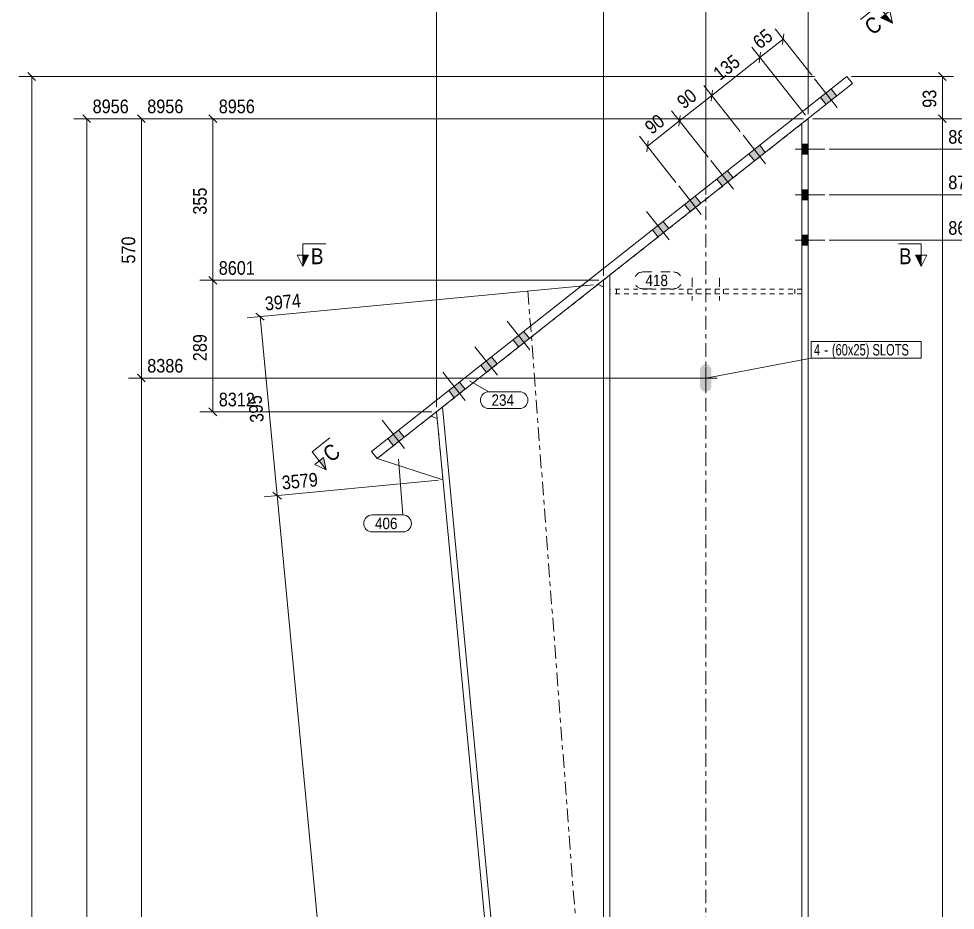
# Model space of a CAD drawing. Header units: millimetres. Extents: x 2 to 579, y 1 to 825.
# Drawn here: x 181.5 to 387.2, y 528.1 to 723.8 of the extents above; entities that cross this region are included whole.
import ezdxf

# ---------------------------------------------------------------- set-up
doc = ezdxf.new("R2010")
doc.units = ezdxf.units.MM
for name, pattern in [('XKITLINE00', [0]), ('XKITLINE01', [4, 1, -1, 1, -1]), ('XKITLINE02', [4, 2, -2]), ('XKITLINE03', [6, 3, -1, 1, -1])]:
    doc.linetypes.add(name, pattern=pattern)
for name, color, linetype, lineweight in [('Bolt', 3, 'Continuous', 0), ('BoltMark', 7, 'Continuous', 0), ('Dimensions', 7, 'Continuous', 0), ('Part', 2, 'Continuous', 0), ('PartMark', 7, 'Continuous', 0), ('Section', 6, 'Continuous', 0)]:
    doc.layers.add(name, color=color, linetype=linetype, lineweight=lineweight)
doc.styles.add('ARIAL', font='ARIAL.TTF')
doc.styles.add('ARIAL_NARROW', font='ARIALN.TTF')

# ---------------------------------------------------------------- blocks, each defined once
blk = doc.blocks.new('*A5')
at = {"layer": 'Bolt'}
for points in [[(358.86, 704.99), (357.62, 706.56), (359.98, 708.42), (361.21, 706.85)], [(358.86, 704.99), (357.62, 706.56), (359.98, 708.42), (361.21, 706.85)], [(343.15, 692.61), (341.91, 694.18), (344.27, 696.04), (345.51, 694.47)], [(343.15, 692.61), (341.91, 694.18), (344.27, 696.04), (345.51, 694.47)], [(336.08, 687.04), (334.85, 688.61), (337.2, 690.47), (338.44, 688.9)], [(336.08, 687.04), (334.85, 688.61), (337.2, 690.47), (338.44, 688.9)], [(329.02, 681.47), (327.78, 683.04), (330.13, 684.9), (331.37, 683.33)], [(329.02, 681.47), (327.78, 683.04), (330.13, 684.9), (331.37, 683.33)], [(321.95, 675.9), (320.71, 677.47), (323.07, 679.32), (324.3, 677.75)], [(321.95, 675.9), (320.71, 677.47), (323.07, 679.32), (324.3, 677.75)], [(291.32, 651.75), (290.08, 653.32), (292.44, 655.18), (293.68, 653.61)], [(291.32, 651.75), (290.08, 653.32), (292.44, 655.18), (293.68, 653.61)], [(284.25, 646.18), (283.01, 647.75), (285.37, 649.61), (286.61, 648.04)], [(284.25, 646.18), (283.01, 647.75), (285.37, 649.61), (286.61, 648.04)], [(277.18, 640.61), (275.95, 642.18), (278.3, 644.04), (279.54, 642.46)], [(277.18, 640.61), (275.95, 642.18), (278.3, 644.04), (279.54, 642.46)], [(263.83, 630.08), (262.6, 631.65), (264.95, 633.51), (266.19, 631.94)], [(263.83, 630.08), (262.6, 631.65), (264.95, 633.51), (266.19, 631.94)]]:
    blk.add_hatch(color=3, dxfattribs=at).paths.add_polyline_path(points, flags=17)
at = {"layer": 'Bolt', "color": 3, "linetype": 'XKITLINE00', "lineweight": 0}
for p, q in [((361.27, 704.35), (356.32, 710.63)), ((361.27, 704.35), (356.32, 710.63)), ((361.21, 706.85), (359.98, 708.42)), ((361.21, 706.85), (359.98, 708.42)), ((358.86, 704.99), (357.62, 706.56)), ((358.86, 704.99), (357.62, 706.56)), ((345.57, 691.97), (340.61, 698.25)), ((345.57, 691.97), (340.61, 698.25)), ((345.51, 694.47), (344.27, 696.04)), ((345.51, 694.47), (344.27, 696.04)), ((343.15, 692.61), (341.91, 694.18)), ((343.15, 692.61), (341.91, 694.18)), ((338.5, 686.4), (333.55, 692.68)), ((338.5, 686.4), (333.55, 692.68)), ((338.44, 688.9), (337.2, 690.47)), ((338.44, 688.9), (337.2, 690.47)), ((336.08, 687.04), (334.85, 688.61)), ((336.08, 687.04), (334.85, 688.61)), ((331.43, 680.83), (326.48, 687.11)), ((331.43, 680.83), (326.48, 687.11)), ((331.37, 683.33), (330.13, 684.9)), ((331.37, 683.33), (330.13, 684.9)), ((324.36, 675.25), (319.41, 681.54)), ((324.36, 675.25), (319.41, 681.54)), ((329.02, 681.47), (327.78, 683.04)), ((329.02, 681.47), (327.78, 683.04)), ((324.3, 677.75), (323.07, 679.32)), ((324.3, 677.75), (323.07, 679.32)), ((321.95, 675.9), (320.71, 677.47)), ((321.95, 675.9), (320.71, 677.47)), ((293.74, 651.11), (288.78, 657.39)), ((293.74, 651.11), (288.78, 657.39)), ((293.68, 653.61), (292.44, 655.18)), ((293.68, 653.61), (292.44, 655.18)), ((291.32, 651.75), (290.08, 653.32)), ((291.32, 651.75), (290.08, 653.32)), ((286.67, 645.54), (281.72, 651.82)), ((286.67, 645.54), (281.72, 651.82)), ((286.61, 648.04), (285.37, 649.61)), ((286.61, 648.04), (285.37, 649.61)), ((279.6, 639.97), (274.65, 646.25)), ((279.6, 639.97), (274.65, 646.25)), ((284.25, 646.18), (283.01, 647.75)), ((284.25, 646.18), (283.01, 647.75)), ((279.54, 642.46), (278.3, 644.04)), ((279.54, 642.46), (278.3, 644.04)), ((277.18, 640.61), (275.95, 642.18)), ((277.18, 640.61), (275.95, 642.18)), ((266.25, 629.44), (261.3, 635.72)), ((266.25, 629.44), (261.3, 635.72)), ((266.19, 631.94), (264.95, 633.51)), ((266.19, 631.94), (264.95, 633.51)), ((263.83, 630.08), (262.6, 631.65)), ((263.83, 630.08), (262.6, 631.65))]:
    blk.add_line(p, q, dxfattribs=at)
blk = doc.blocks.new('*A6')
at = {"layer": 'Bolt'}
blk.add_hatch(color=3, dxfattribs=at).paths.add_polyline_path([(332.89, 642.02), (332.42, 641.93), (331.94, 642.02), (331.53, 642.3), (331.26, 642.7), (331.17, 643.18), (331.17, 646.68), (331.26, 647.16), (331.53, 647.56), (331.94, 647.83), (332.42, 647.93), (332.89, 647.83), (333.3, 647.56), (333.57, 647.16), (333.67, 646.68), (333.67, 643.18), (333.57, 642.7), (333.3, 642.3)], flags=17)
at = {"layer": 'Bolt', "color": 3, "linetype": 'XKITLINE00', "lineweight": 0}
for p, q in [((332.42, 647.43), (332.42, 642.43)), ((334.92, 644.93), (329.92, 644.93))]:
    blk.add_line(p, q, dxfattribs=at)
blk = doc.blocks.new('*A7')
at = {"layer": 'Bolt'}
for points in [[(354.92, 694.1), (353.52, 694.1), (353.52, 696.3), (354.92, 696.3)], [(354.92, 694.1), (353.52, 694.1), (353.52, 696.3), (354.92, 696.3)], [(354.92, 684.1), (353.52, 684.1), (353.52, 686.3), (354.92, 686.3)], [(354.92, 684.1), (353.52, 684.1), (353.52, 686.3), (354.92, 686.3)], [(354.92, 674.1), (353.52, 674.1), (353.52, 676.3), (354.92, 676.3)], [(354.92, 674.1), (353.52, 674.1), (353.52, 676.3), (354.92, 676.3)]]:
    blk.add_hatch(color=3, dxfattribs=at).paths.add_polyline_path(points, flags=17)
at = {"layer": 'Bolt', "color": 3, "linetype": 'XKITLINE00', "lineweight": 0}
for p, q in [((353.52, 696.3), (354.92, 696.3)), ((353.52, 696.3), (354.92, 696.3)), ((352.07, 695.2), (358.57, 695.2)), ((352.07, 695.2), (358.57, 695.2)), ((353.52, 694.1), (354.92, 694.1)), ((353.52, 694.1), (354.92, 694.1)), ((352.07, 685.2), (358.57, 685.2)), ((352.07, 685.2), (358.57, 685.2)), ((353.52, 686.3), (354.92, 686.3)), ((353.52, 686.3), (354.92, 686.3)), ((353.52, 684.1), (354.92, 684.1)), ((353.52, 684.1), (354.92, 684.1)), ((352.07, 675.2), (358.57, 675.2)), ((352.07, 675.2), (358.57, 675.2)), ((353.52, 676.3), (354.92, 676.3)), ((353.52, 676.3), (354.92, 676.3)), ((353.52, 674.1), (354.92, 674.1)), ((353.52, 674.1), (354.92, 674.1))]:
    blk.add_line(p, q, dxfattribs=at)
blk = doc.blocks.new('*A10')
at = {"layer": 'Bolt', "color": 3, "linetype": 'XKITLINE02', "lineweight": 0}
for p, q in [((329.42, 666.93), (329.42, 661.93)), ((329.42, 666.93), (329.42, 661.93)), ((335.42, 666.93), (335.42, 661.93)), ((335.42, 666.93), (335.42, 661.93)), ((328.52, 664.43), (328.52, 663.43)), ((328.52, 664.43), (328.52, 663.43)), ((330.32, 664.43), (330.32, 663.43)), ((330.32, 664.43), (330.32, 663.43)), ((334.52, 664.43), (334.52, 663.43)), ((334.52, 664.43), (334.52, 663.43)), ((336.32, 664.43), (336.32, 663.43)), ((336.32, 664.43), (336.32, 663.43))]:
    blk.add_line(p, q, dxfattribs=at)
blk = doc.blocks.new('*A11')
at = {"layer": 'Part', "color": 2, "linetype": 'XKITLINE00', "lineweight": 0}
for p, q in [((363.43, 711.15), (258.99, 628.81)), ((364.67, 709.58), (363.43, 711.15)), ((260.22, 627.24), (364.67, 709.58)), ((258.99, 628.81), (260.22, 627.24))]:
    blk.add_line(p, q, dxfattribs=at)
blk = doc.blocks.new('*A12')
at = {"layer": 'Part', "color": 7, "linetype": 'XKITLINE01', "lineweight": 0}
blk.add_line((354.92, 701.89), (309.92, 666.41), dxfattribs=at)
at = {"layer": 'Part', "color": 2, "linetype": 'XKITLINE00', "lineweight": 0}
for p, q in [((354.92, 701.89), (354.92, 505.59)), ((353.52, 700.78), (353.52, 505.59)), ((311.32, 667.51), (311.32, 505.59)), ((309.92, 666.41), (309.92, 505.59))]:
    blk.add_line(p, q, dxfattribs=at)
at = {"layer": 'Part', "color": 7, "linetype": 'XKITLINE03', "lineweight": 0}
blk.add_line((332.42, 505.59), (332.42, 694.15), dxfattribs=at)
blk = doc.blocks.new('*A16')
at = {"layer": 'Part', "color": 7, "linetype": 'XKITLINE01', "lineweight": 0}
for p, q in [((273.27, 637.52), (308.75, 665.49)), ((308.75, 665.49), (309.92, 664.94)), ((309.92, 505.59), (309.92, 664.94)), ((309.92, 664.94), (309.92, 664.94)), ((309.92, 505.59), (309.92, 664.94)), ((309.92, 664.94), (309.92, 664.94))]:
    blk.add_line(p, q, dxfattribs=at)
at = {"layer": 'Part', "color": 2, "linetype": 'XKITLINE00', "lineweight": 0}
for p, q in [((308.75, 665.49), (309.92, 664.94)), ((274.58, 638.55), (287.2, 505.59)), ((285.8, 505.59), (273.27, 637.52))]:
    blk.add_line(p, q, dxfattribs=at)
at = {"layer": 'Part', "color": 7, "linetype": 'XKITLINE03', "lineweight": 0}
blk.add_line((293.35, 664.05), (305.36, 505.59), dxfattribs=at)
blk = doc.blocks.new('*A17')
at = {"layer": 'Part', "color": 7, "linetype": 'XKITLINE01', "lineweight": 0}
for p, q in [((272.09, 636.59), (260.22, 627.24)), ((274.69, 622.59), (273.41, 636.03))]:
    blk.add_line(p, q, dxfattribs=at)
at = {"layer": 'Part', "color": 2, "linetype": 'XKITLINE00', "lineweight": 0}
for p, q in [((273.41, 636.03), (272.09, 636.59)), ((274.69, 622.59), (260.22, 627.24))]:
    blk.add_line(p, q, dxfattribs=at)
blk = doc.blocks.new('*A19')
at = {"layer": 'Part', "color": 7, "linetype": 'XKITLINE01', "lineweight": 0}
for p, q in [((353.52, 664.43), (311.32, 664.43)), ((311.32, 663.43), (311.32, 664.43)), ((353.52, 663.43), (311.32, 663.43)), ((312.82, 664.43), (312.82, 663.43)), ((352.02, 663.43), (352.02, 664.43)), ((353.52, 664.43), (353.52, 663.43))]:
    blk.add_line(p, q, dxfattribs=at)
blk = doc.blocks.new('*A59')
at = {"layer": 'Dimensions', "color": 7, "linetype": 'XKITLINE00', "lineweight": 0}
for p, q in [((332.42, 685.15), (332.42, 730.07)), ((354.92, 702.89), (354.92, 730.07)), ((333.26, 728.06), (331.57, 726.37)), ((332.42, 727.22), (354.92, 727.22)), ((355.76, 728.06), (354.07, 726.37))]:
    blk.add_line(p, q, dxfattribs=at)
at = {"layer": 'Dimensions', "color": 3}
for p in [(332.42, 727.22), (354.92, 727.22)]:
    blk.add_point(p, dxfattribs=at)
at = {"layer": 'Dimensions', "color": 3, "style": 'ARIAL', "width": 0.85}
blk.add_text('225', height=3, dxfattribs=at).set_placement((340.33, 728.57))
blk = doc.blocks.new('*A60')
at = {"layer": 'Dimensions', "color": 7, "linetype": 'XKITLINE00', "lineweight": 0}
for p, q in [((183.48, 712), (185.18, 710.3)), ((356.31, 711.15), (181.48, 711.15)), ((184.33, 67.24), (184.33, 711.15))]:
    blk.add_line(p, q, dxfattribs=at)
at = {"layer": 'Dimensions', "color": 3}
blk.add_point((184.33, 711.15), dxfattribs=at)
blk = doc.blocks.new('*A62')
at = {"layer": 'Dimensions', "color": 7, "linetype": 'XKITLINE00', "lineweight": 0}
for p, q in [((355.92, 701.89), (386.82, 701.89)), ((383.57, 702.73), (385.26, 701.04)), ((384.42, 69.24), (384.42, 701.89))]:
    blk.add_line(p, q, dxfattribs=at)
at = {"layer": 'Dimensions', "color": 3}
blk.add_point((384.42, 701.89), dxfattribs=at)
blk = doc.blocks.new('*A63')
at = {"layer": 'Dimensions', "color": 7, "linetype": 'XKITLINE00', "lineweight": 0}
for p, q in [((383.57, 712), (385.26, 710.3)), ((364.43, 711.15), (386.82, 711.15)), ((384.42, 701.89), (384.42, 711.15)), ((355.92, 701.89), (386.82, 701.89)), ((383.57, 702.73), (385.26, 701.04))]:
    blk.add_line(p, q, dxfattribs=at)
at = {"layer": 'Dimensions', "color": 3}
for p in [(384.42, 711.15), (384.42, 701.89)]:
    blk.add_point(p, dxfattribs=at)
at = {"layer": 'Dimensions', "color": 3, "style": 'ARIAL', "width": 0.85}
blk.add_text('93', height=3, rotation=90.0002, dxfattribs=at).set_placement((383.07, 704.29))
blk = doc.blocks.new('*A65')
at = {"layer": 'Dimensions', "color": 7, "linetype": 'XKITLINE00', "lineweight": 0}
for p, q in [((353.92, 701.89), (193.57, 701.89)), ((195.57, 702.73), (197.26, 701.04)), ((196.42, 327.97), (196.42, 701.89))]:
    blk.add_line(p, q, dxfattribs=at)
at = {"layer": 'Dimensions', "color": 3}
blk.add_point((196.42, 701.89), dxfattribs=at)
at = {"layer": 'Dimensions', "color": 3, "style": 'ARIAL', "width": 0.85}
blk.add_text('8956', height=3, dxfattribs=at).set_placement((197.72, 703.09))
blk = doc.blocks.new('*A66')
at = {"layer": 'Dimensions', "color": 7, "linetype": 'XKITLINE00', "lineweight": 0}
blk.add_line((359.57, 675.2), (402.82, 675.2), dxfattribs=at)
at = {"layer": 'Dimensions', "color": 3, "style": 'ARIAL', "width": 0.85}
blk.add_text('8689', height=3, dxfattribs=at).set_placement((385.71, 676.4))
blk = doc.blocks.new('*A67')
at = {"layer": 'Dimensions', "color": 7, "linetype": 'XKITLINE00', "lineweight": 0}
for p, q in [((359.57, 685.2), (402.82, 685.2)), ((399.57, 686.05), (401.26, 684.35)), ((400.42, 675.2), (400.42, 685.2)), ((359.57, 675.2), (402.82, 675.2)), ((399.57, 676.05), (401.26, 674.35))]:
    blk.add_line(p, q, dxfattribs=at)
at = {"layer": 'Dimensions', "color": 3}
for p in [(400.42, 685.2), (400.42, 675.2)]:
    blk.add_point(p, dxfattribs=at)
at = {"layer": 'Dimensions', "color": 3, "style": 'ARIAL', "width": 0.85}
blk.add_text('8789', height=3, dxfattribs=at).set_placement((385.71, 686.4))
blk.add_text('100', height=3, rotation=90.0002, dxfattribs=at).set_placement((399.07, 676.86))
blk = doc.blocks.new('*A68')
at = {"layer": 'Dimensions', "color": 7, "linetype": 'XKITLINE00', "lineweight": 0}
for p, q in [((399.57, 696.05), (401.26, 694.35)), ((359.57, 695.2), (402.82, 695.2)), ((400.42, 685.2), (400.42, 695.2)), ((359.57, 685.2), (402.82, 685.2)), ((399.57, 686.05), (401.26, 684.35))]:
    blk.add_line(p, q, dxfattribs=at)
at = {"layer": 'Dimensions', "color": 3}
for p in [(400.42, 695.2), (400.42, 685.2)]:
    blk.add_point(p, dxfattribs=at)
at = {"layer": 'Dimensions', "color": 3, "style": 'ARIAL', "width": 0.85}
blk.add_text('8889', height=3, dxfattribs=at).set_placement((385.71, 696.4))
blk.add_text('100', height=3, rotation=90.0002, dxfattribs=at).set_placement((399.07, 686.86))
blk = doc.blocks.new('*A69')
at = {"layer": 'Dimensions', "color": 7, "linetype": 'XKITLINE00', "lineweight": 0}
for p, q in [((355.92, 701.89), (402.82, 701.89)), ((399.57, 702.73), (401.26, 701.04)), ((400.42, 695.2), (400.42, 701.89)), ((399.57, 696.05), (401.26, 694.35)), ((359.57, 695.2), (402.82, 695.2))]:
    blk.add_line(p, q, dxfattribs=at)
at = {"layer": 'Dimensions', "color": 3}
for p in [(400.42, 701.89), (400.42, 695.2)]:
    blk.add_point(p, dxfattribs=at)
at = {"layer": 'Dimensions', "color": 3, "style": 'ARIAL', "width": 0.85}
blk.add_text('8956', height=3, dxfattribs=at).set_placement((390.21, 703.09))
blk.add_text('67', height=3, rotation=90.0002, dxfattribs=at).set_placement((399.07, 696.32))
blk = doc.blocks.new('*A73')
at = {"layer": 'Dimensions', "color": 7, "linetype": 'XKITLINE00', "lineweight": 0}
for p, q in [((331.42, 644.93), (205.57, 644.93)), ((207.57, 645.78), (209.26, 644.08)), ((208.42, 386.99), (208.42, 644.93)), ((331.42, 386.99), (205.57, 386.99)), ((207.57, 387.84), (209.26, 386.14))]:
    blk.add_line(p, q, dxfattribs=at)
at = {"layer": 'Dimensions', "color": 3}
for p in [(208.42, 644.93), (208.42, 386.99)]:
    blk.add_point(p, dxfattribs=at)
at = {"layer": 'Dimensions', "color": 3, "style": 'ARIAL', "width": 0.85}
blk.add_text('8386', height=3, dxfattribs=at).set_placement((209.72, 646.13))
blk.add_text('3205', height=3, rotation=90.0002, dxfattribs=at).set_placement((207.07, 511.51))
blk = doc.blocks.new('*A74')
at = {"layer": 'Dimensions', "color": 7, "linetype": 'XKITLINE00', "lineweight": 0}
for p, q in [((353.92, 701.89), (205.57, 701.89)), ((207.57, 702.73), (209.26, 701.04)), ((208.42, 644.93), (208.42, 701.89)), ((331.42, 644.93), (205.57, 644.93)), ((207.57, 645.78), (209.26, 644.08))]:
    blk.add_line(p, q, dxfattribs=at)
at = {"layer": 'Dimensions', "color": 3}
for p in [(208.42, 701.89), (208.42, 644.93)]:
    blk.add_point(p, dxfattribs=at)
at = {"layer": 'Dimensions', "color": 3, "style": 'ARIAL', "width": 0.85}
blk.add_text('8956', height=3, dxfattribs=at).set_placement((209.72, 703.09))
blk.add_text('570', height=3, rotation=90.0002, dxfattribs=at).set_placement((207.07, 670.07))
blk = doc.blocks.new('*A75')
at = {"layer": 'Dimensions', "color": 7, "linetype": 'XKITLINE00', "lineweight": 0}
for p, q in [((273.69, 622.49), (235.42, 618.86)), ((237.33, 619.89), (239.18, 618.36)), ((266.2, 324.82), (238.25, 619.13))]:
    blk.add_line(p, q, dxfattribs=at)
at = {"layer": 'Dimensions', "color": 3}
blk.add_point((238.25, 619.13), dxfattribs=at)
at = {"layer": 'Dimensions', "color": 3, "style": 'ARIAL', "width": 0.85}
blk.add_text('3579', height=3, rotation=5.4259, dxfattribs=at).set_placement((239.43, 620.44))
blk = doc.blocks.new('*A76')
at = {"layer": 'Dimensions', "color": 7, "linetype": 'XKITLINE00', "lineweight": 0}
for p, q in [((307.76, 665.4), (231.68, 658.18)), ((233.59, 659.21), (235.44, 657.68)), ((238.25, 619.13), (234.52, 658.45)), ((273.69, 622.49), (235.42, 618.86)), ((237.33, 619.89), (239.18, 618.36))]:
    blk.add_line(p, q, dxfattribs=at)
at = {"layer": 'Dimensions', "color": 3}
for p in [(234.52, 658.45), (238.25, 619.13)]:
    blk.add_point(p, dxfattribs=at)
at = {"layer": 'Dimensions', "color": 3, "style": 'ARIAL', "width": 0.85}
for s, rotation, p in [('3974', 5.4259, (235.7, 659.76)), ('395', 95.4261, (235.36, 635.34))]:
    blk.add_text(s, height=3, rotation=rotation, dxfattribs=at).set_placement(p)
blk = doc.blocks.new('*A79')
at = {"layer": 'BoltMark', "color": 7, "linetype": 'XKITLINE00', "lineweight": 0}
for p, q in [((355.6, 652.99), (379.72, 652.99)), ((355.6, 649.29), (355.6, 652.99)), ((379.72, 649.29), (379.72, 652.99)), ((332.42, 644.93), (355.6, 649.29)), ((355.6, 649.29), (379.72, 649.29))]:
    blk.add_line(p, q, dxfattribs=at)
at = {"layer": 'BoltMark', "color": 3, "style": 'ARIAL_NARROW', "width": 0.85}
for s, p in [('4', (356.2, 649.89)), ('(60x25) SLOTS', (360.13, 649.89)), ('-', (358.47, 649.89))]:
    blk.add_text(s, height=2.5, dxfattribs=at).set_placement(p)
blk = doc.blocks.new('*A80')
at = {"layer": 'PartMark', "color": 7, "linetype": 'XKITLINE02', "lineweight": 0}
for p, q in [((318.57, 668.23), (325.33, 668.23)), ((318.57, 664.53), (325.33, 664.53))]:
    blk.add_line(p, q, dxfattribs=at)
for centre, start, end in [((318.57, 666.38), 90, 270), ((325.33, 666.38), 270, 90)]:
    blk.add_arc(centre, 1.85, start, end, dxfattribs=at)
at = {"layer": 'PartMark', "color": 3, "style": 'ARIAL', "width": 0.85}
blk.add_text('418', height=2.5, dxfattribs=at).set_placement((319.17, 665.13))
blk = doc.blocks.new('*A82')
at = {"layer": 'PartMark', "color": 7, "linetype": 'XKITLINE00', "lineweight": 0}
for p, q in [((264.92, 627.14), (265.9, 614.86)), ((259.14, 614.86), (265.9, 614.86)), ((259.14, 611.16), (265.9, 611.16))]:
    blk.add_line(p, q, dxfattribs=at)
for centre, start, end in [((259.14, 613.01), 90, 270), ((265.9, 613.01), 270, 90)]:
    blk.add_arc(centre, 1.85, start, end, dxfattribs=at)
at = {"layer": 'PartMark', "color": 3, "style": 'ARIAL', "width": 0.85}
blk.add_text('406', height=2.5, dxfattribs=at).set_placement((259.74, 611.76))
blk = doc.blocks.new('*A86')
at = {"layer": 'PartMark', "color": 7, "linetype": 'XKITLINE00', "lineweight": 0}
for p, q in [((280.51, 644.33), (284.75, 641.94)), ((284.75, 641.94), (291.51, 641.94)), ((284.75, 638.24), (291.51, 638.24))]:
    blk.add_line(p, q, dxfattribs=at)
for centre, start, end in [((284.75, 640.09), 90, 270), ((291.51, 640.09), 270, 90)]:
    blk.add_arc(centre, 1.85, start, end, dxfattribs=at)
at = {"layer": 'PartMark', "color": 3, "style": 'ARIAL', "width": 0.85}
blk.add_text('234', height=2.5, dxfattribs=at).set_placement((285.35, 638.84))
blk = doc.blocks.new('*A88')
at = {"layer": 'Section'}
for points in [[(371.88, 724.81), (373.42, 722.84), (370.89, 724.03)], [(248.46, 627.51), (249.03, 624.78), (247.48, 626.74)]]:
    blk.add_hatch(color=3, dxfattribs=at).paths.add_polyline_path(points, flags=17)
at = {"layer": 'Section', "color": 1, "linetype": 'XKITLINE00', "lineweight": 0}
for p, q in [((370.33, 726.77), (366.4, 723.67)), ((370.33, 726.77), (373.42, 722.84)), ((245.93, 628.7), (249.86, 631.8)), ((245.93, 628.7), (249.03, 624.78))]:
    blk.add_line(p, q, dxfattribs=at)
at = {"layer": 'Section', "color": 3, "linetype": 'XKITLINE00', "lineweight": 0}
for p, q in [((370.89, 724.03), (372.86, 725.58)), ((372.86, 725.58), (373.42, 722.84)), ((373.42, 722.84), (370.89, 724.03)), ((248.46, 627.51), (246.5, 625.97)), ((249.03, 624.78), (246.5, 625.97)), ((249.03, 624.78), (248.46, 627.51))]:
    blk.add_line(p, q, dxfattribs=at)
at = {"layer": 'Section', "color": 7, "style": 'ARIAL', "width": 0.85}
for p in [(369.09, 720.07), (250.09, 626.25)]:
    blk.add_text('C', height=3.5, rotation=38.2507, dxfattribs=at).set_placement(p)
blk = doc.blocks.new('*A90')
at = {"layer": 'Section'}
for points in [[(245.17, 671.93), (243.92, 669.43), (243.92, 671.93)], [(379.74, 671.93), (379.74, 669.43), (378.49, 671.93)]]:
    blk.add_hatch(color=3, dxfattribs=at).paths.add_polyline_path(points, flags=17)
at = {"layer": 'Section', "color": 1, "linetype": 'XKITLINE00', "lineweight": 0}
for p, q in [((243.92, 674.43), (248.92, 674.43)), ((243.92, 674.43), (243.92, 669.43)), ((379.74, 674.43), (374.74, 674.43)), ((379.74, 674.43), (379.74, 669.43))]:
    blk.add_line(p, q, dxfattribs=at)
at = {"layer": 'Section', "color": 3, "linetype": 'XKITLINE00', "lineweight": 0}
for p, q in [((243.92, 669.43), (242.67, 671.93)), ((245.17, 671.93), (242.67, 671.93)), ((243.92, 669.43), (245.17, 671.93)), ((378.49, 671.93), (380.99, 671.93)), ((379.74, 669.43), (378.49, 671.93)), ((380.99, 671.93), (379.74, 669.43))]:
    blk.add_line(p, q, dxfattribs=at)
at = {"layer": 'Section', "color": 7, "style": 'ARIAL', "width": 0.85}
for p in [(245.67, 669.93), (374.87, 669.93)]:
    blk.add_text('B', height=3.5, dxfattribs=at).set_placement(p)
blk = doc.blocks.new('*A92')
at = {"layer": 'Dimensions', "color": 7, "linetype": 'XKITLINE00', "lineweight": 0}
for p, q in [((332.93, 693.47), (324.91, 703.64)), ((326.81, 702.59), (326.53, 700.21)), ((319.6, 695.83), (326.67, 701.4)), ((325.86, 687.89), (317.84, 698.07)), ((319.74, 697.02), (319.46, 694.64))]:
    blk.add_line(p, q, dxfattribs=at)
at = {"layer": 'Dimensions', "color": 3}
for p in [(326.67, 701.4), (319.6, 695.83)]:
    blk.add_point(p, dxfattribs=at)
at = {"layer": 'Dimensions', "color": 3, "style": 'ARIAL', "width": 0.85}
blk.add_text('90', height=3, rotation=38.2507, dxfattribs=at).set_placement((320.55, 698.3))
blk = doc.blocks.new('*A93')
at = {"layer": 'Dimensions', "color": 7, "linetype": 'XKITLINE00', "lineweight": 0}
for p, q in [((340, 699.04), (331.97, 709.21)), ((333.88, 708.17), (333.6, 705.78)), ((326.67, 701.4), (333.74, 706.97)), ((332.93, 693.47), (324.91, 703.64)), ((326.81, 702.59), (326.53, 700.21))]:
    blk.add_line(p, q, dxfattribs=at)
at = {"layer": 'Dimensions', "color": 3}
for p in [(333.74, 706.97), (326.67, 701.4)]:
    blk.add_point(p, dxfattribs=at)
at = {"layer": 'Dimensions', "color": 3, "style": 'ARIAL', "width": 0.85}
blk.add_text('90', height=3, rotation=38.2507, dxfattribs=at).set_placement((327.62, 703.87))
blk = doc.blocks.new('*A94')
at = {"layer": 'Dimensions', "color": 7, "linetype": 'XKITLINE00', "lineweight": 0}
for p, q in [((354.3, 702.67), (342.56, 717.56)), ((344.47, 716.51), (344.18, 714.13)), ((333.74, 706.97), (344.32, 715.32)), ((340, 699.04), (331.97, 709.21)), ((333.88, 708.17), (333.6, 705.78))]:
    blk.add_line(p, q, dxfattribs=at)
at = {"layer": 'Dimensions', "color": 3}
for p in [(344.32, 715.32), (333.74, 706.97)]:
    blk.add_point(p, dxfattribs=at)
at = {"layer": 'Dimensions', "color": 3, "style": 'ARIAL', "width": 0.85}
blk.add_text('135', height=3, rotation=38.2507, dxfattribs=at).set_placement((335.57, 710.14))
blk = doc.blocks.new('*A95')
at = {"layer": 'Dimensions', "color": 7, "linetype": 'XKITLINE00', "lineweight": 0}
for p, q in [((355.7, 711.42), (347.68, 721.59)), ((349.59, 720.55), (349.3, 718.16)), ((344.32, 715.32), (349.44, 719.36)), ((354.3, 702.67), (342.56, 717.56)), ((344.47, 716.51), (344.18, 714.13))]:
    blk.add_line(p, q, dxfattribs=at)
at = {"layer": 'Dimensions', "color": 3}
for p in [(349.44, 719.36), (344.32, 715.32)]:
    blk.add_point(p, dxfattribs=at)
at = {"layer": 'Dimensions', "color": 3, "style": 'ARIAL', "width": 0.85}
blk.add_text('65', height=3, rotation=38.2507, dxfattribs=at).set_placement((344.3, 717.02))
blk = doc.blocks.new('*A96')
at = {"layer": 'Dimensions', "color": 7, "linetype": 'XKITLINE00', "lineweight": 0}
for p, q in [((223.28, 667.26), (224.98, 665.56)), ((308.92, 666.41), (221.28, 666.41)), ((224.13, 637.52), (224.13, 666.41)), ((223.28, 638.37), (224.98, 636.67)), ((272.27, 637.52), (221.28, 637.52))]:
    blk.add_line(p, q, dxfattribs=at)
at = {"layer": 'Dimensions', "color": 3}
for p in [(224.13, 666.41), (224.13, 637.52)]:
    blk.add_point(p, dxfattribs=at)
at = {"layer": 'Dimensions', "color": 3, "style": 'ARIAL', "width": 0.85}
for s, p in [('8601', (225.43, 667.61)), ('8312', (225.43, 638.72))]:
    blk.add_text(s, height=3, dxfattribs=at).set_placement(p)
blk.add_text('289', height=3, rotation=90.0002, dxfattribs=at).set_placement((222.78, 648.63))
blk = doc.blocks.new('*A97')
at = {"layer": 'Dimensions', "color": 7, "linetype": 'XKITLINE00', "lineweight": 0}
for p, q in [((353.92, 701.89), (221.28, 701.89)), ((223.28, 702.73), (224.98, 701.04)), ((224.13, 666.41), (224.13, 701.89)), ((223.28, 667.26), (224.98, 665.56)), ((308.92, 666.41), (221.28, 666.41))]:
    blk.add_line(p, q, dxfattribs=at)
at = {"layer": 'Dimensions', "color": 3}
for p in [(224.13, 701.89), (224.13, 666.41)]:
    blk.add_point(p, dxfattribs=at)
at = {"layer": 'Dimensions', "color": 3, "style": 'ARIAL', "width": 0.85}
blk.add_text('8956', height=3, dxfattribs=at).set_placement((225.43, 703.09))
blk.add_text('355', height=3, rotation=90.0002, dxfattribs=at).set_placement((222.78, 680.81))
blk = doc.blocks.new('*A98')
at = {"layer": 'Dimensions', "color": 7, "linetype": 'XKITLINE00', "lineweight": 0}
for p, q in [((273.27, 638.52), (273.27, 730.07)), ((309.92, 667.41), (309.92, 730.07)), ((274.12, 728.06), (272.42, 726.37)), ((273.27, 727.22), (309.92, 727.22)), ((310.76, 728.06), (309.07, 726.37))]:
    blk.add_line(p, q, dxfattribs=at)
at = {"layer": 'Dimensions', "color": 3}
for p in [(273.27, 727.22), (309.92, 727.22)]:
    blk.add_point(p, dxfattribs=at)
at = {"layer": 'Dimensions', "color": 3, "style": 'ARIAL', "width": 0.85}
blk.add_text('366', height=3, dxfattribs=at).set_placement((288.25, 728.57))
blk = doc.blocks.new('*A99')
at = {"layer": 'Dimensions', "color": 7, "linetype": 'XKITLINE00', "lineweight": 0}
for p, q in [((309.92, 667.41), (309.92, 730.07)), ((332.42, 685.15), (332.42, 730.07)), ((310.76, 728.06), (309.07, 726.37)), ((309.92, 727.22), (332.42, 727.22)), ((333.26, 728.06), (331.57, 726.37))]:
    blk.add_line(p, q, dxfattribs=at)
at = {"layer": 'Dimensions', "color": 3}
for p in [(309.92, 727.22), (332.42, 727.22)]:
    blk.add_point(p, dxfattribs=at)
at = {"layer": 'Dimensions', "color": 3, "style": 'ARIAL', "width": 0.85}
blk.add_text('225', height=3, dxfattribs=at).set_placement((317.83, 728.57))

msp = doc.modelspace()

# ---------------------------------------------------------------- block references
at = {"lineweight": 0}
for name in ['*A98', '*A99', '*A59', '*A88', '*A95', '*A94', '*A60', '*A63', '*A11', '*A5', '*A93', '*A65', '*A74', '*A97', '*A69', '*A92', '*A62', '*A68', '*A7', '*A67', '*A66', '*A90', '*A96', '*A80', '*A10', '*A76', '*A16', '*A19', '*A79', '*A73', '*A6', '*A86', '*A17', '*A82', '*A75']:
    msp.add_blockref(name, (0, 0), dxfattribs=at)
at = {"layer": 'Part', "lineweight": 0}
msp.add_blockref('*A12', (0, 0), dxfattribs=at)

doc.saveas('drawing.dxf')
